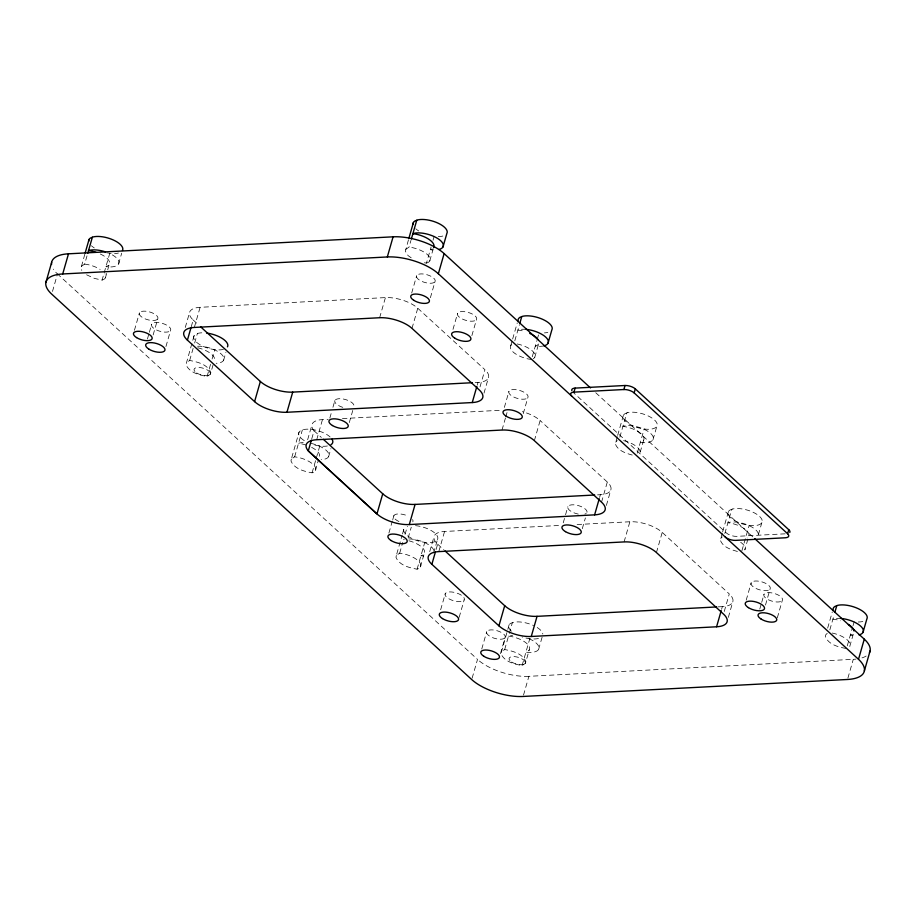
<?xml version="1.0" encoding="UTF-8"?>
<svg xmlns="http://www.w3.org/2000/svg" width="916" height="916" viewBox="0 0 916 916"><rect width="100%" height="100%" fill="white"/><g stroke="black" fill="none" stroke-linecap="round" stroke-linejoin="round"><path stroke-width="0.69" stroke-dasharray="4.58 3.44" d="M84.799 254.27L80.974 268.239L81.776 270.369M194.032 335.863L185.982 364.602C189.291 372.617 199.299 375.056 207.085 376.453L210.405 374.197L213.096 364.797M210.405 374.197L210.76 372.32C207.417 364.328 197.387 361.877 189.658 360.469L186.337 362.725M291.334 459.076L290.979 460.966C294.288 468.981 304.307 471.419 312.081 472.816L313.913 472.072A17.656 7.317 16 0 0 297.826 457.313L294.654 456.821L291.334 459.076L299.04 432.215M408.41 239.969L405.364 251.259L408.089 255.621L411.856 258.266M396.342 555.44L395.987 557.329C399.296 565.344 409.315 567.783 417.089 569.18L418.921 568.435A17.656 7.317 16 0 0 402.822 553.665L399.662 553.184L396.342 555.44L402.113 535.299M509.044 624.941L500.983 653.68C504.304 661.707 514.311 664.146 522.097 665.543L525.418 663.287L529.265 649.856M525.418 663.287L525.773 661.398C522.429 653.417 512.399 650.967 504.67 649.547L501.35 651.803M617.269 436.714L615.369 443.974C617.842 450.764 625.868 453.214 632.2 455.046M722.266 533.078L720.377 540.337C723.045 547.493 731.644 549.84 738.319 551.707M52.487 291.437L57.49 273.976A38.38 15.916 16 0 1 53.334 269.132M81.329 266.361L84.65 264.106L87.73 253.354M86.585 274.789L94.463 278.418L102.077 280.101L109.783 253.24M105.397 277.846L107.321 271.125M107.71 269.785L109.256 264.415M118.611 263.923L121.691 253.182M134.434 330.275L139.438 312.814M147.43 338.989L148.976 333.607M149.365 332.268L151.667 324.207M153.132 334.958L157.758 318.837A9.675 4.008 16 0 0 145.713 311.211A9.675 4.008 16 0 0 142.323 317.428A9.675 4.008 16 0 0 157.758 318.837M165.945 346.534L170.559 330.424A9.984 4.133 16 0 0 158.147 322.558A9.984 4.133 16 0 0 154.644 328.97A9.984 4.133 16 0 0 170.559 330.424M185.272 327.459L189.509 312.677M191.261 326.714L193.184 319.993A24.16 10.019 16 0 1 200.112 307.307L385.418 297.597A24.16 10.019 16 0 1 417.765 308.234L484.942 369.72L479.171 389.861M194.329 327.447L200.112 307.307M189.658 360.469L193.505 347.038M194.661 343.008L197.352 333.607M207.085 376.453L210.932 363.022M212.088 359.003L214.779 349.591M223.607 360.286L225.92 352.225M294.654 456.821L302.36 429.959M307.639 439.749L311.875 424.978M311.761 438.821L314.062 430.76A24.16 10.019 16 0 1 322.478 419.597L328.18 419.299M316.707 439.749L322.478 419.597M312.081 472.816L315.94 459.385M316.318 458.046L319.787 445.955M329.852 418.04L331.386 412.669M332.932 407.299L334.855 400.578A9.984 4.133 16 0 1 345.973 399.674A9.984 4.133 16 0 1 353.908 406.452M315.402 470.561L318.493 459.821M328.615 456.637L330.928 448.588M349.294 422.574L352.763 410.483M379.636 317.738L385.418 297.597M405.719 249.37L409.04 247.114L410.963 240.404M411.696 293.028L416.7 275.579M424.36 262.789L426.467 263.11L431.093 246.988M433.016 240.278L434.173 236.248M429.787 260.854L433.646 247.423M411.994 328.375L417.765 308.234M430.394 297.711L435.02 281.601A9.675 4.008 16 0 0 422.974 273.964A9.675 4.008 16 0 0 419.585 280.193A9.675 4.008 16 0 0 435.02 281.601M388.888 533.089L392.357 521.009M392.746 519.67L393.903 515.639M452.985 329.394L457.611 313.283M402.502 533.948L404.048 528.578M399.662 553.184L402.742 542.444M405.055 534.383L407.368 526.322M408.17 537.967L411.25 527.215M471.877 335.611L476.503 319.489A9.984 4.133 16 0 0 464.08 311.623A9.984 4.133 16 0 0 460.576 318.047A9.984 4.133 16 0 0 476.503 319.489M417.089 569.18L424.795 542.318M420.41 566.924L424.257 553.493M477.247 385.098L478.015 382.419A24.16 10.019 16 0 0 484.942 369.72M429.73 551.627L433.966 536.856M433.623 553.001L437.47 539.57M436.096 549.543L437.642 544.161A24.16 10.019 16 0 1 444.569 531.475L561.451 525.349M484.003 393.147L488.629 377.037M438.787 551.615L444.569 531.475M510.727 345.733L512.262 340.363M512.651 339.012L517.265 322.901M514.815 340.786L519.441 324.676M440.653 609.77L445.279 593.648M504.361 407.414L508.987 391.292M502.014 430.039L505.472 417.948M505.861 416.608L507.017 412.578M532.242 356.782L536.868 340.672M537.245 339.321L538.791 333.951M459.168 617.327L464.172 599.865A9.984 4.133 16 0 0 451.748 591.988A9.984 4.133 16 0 0 448.245 598.411A9.984 4.133 16 0 0 464.172 599.865M534.795 357.217L538.642 343.786M523.254 413.62L527.879 397.51A9.984 4.133 16 0 0 515.456 389.632A9.984 4.133 16 0 0 511.952 396.055A9.984 4.133 16 0 0 527.879 397.51M534.36 440.676L540.131 420.536A24.16 10.019 16 0 0 522.36 411.673M472.118 678.218L477.511 659.417L57.49 273.976M481.759 649.009L486.762 631.548M500.457 653.68L505.071 637.57A9.675 4.008 16 0 0 493.037 629.945A9.675 4.008 16 0 0 489.648 636.162A9.675 4.008 16 0 0 505.071 637.57M504.67 649.547L508.517 636.116L509.227 635.83A17.656 7.317 16 0 1 512.616 635.338M509.285 633.425L512.365 622.685M522.097 665.543L529.792 638.681M563.237 522.807L565.172 516.097M565.55 514.746L567.863 506.697M523.505 695.118L528.898 676.317L853.288 659.325A38.38 15.916 16 0 0 855.922 659.119M538.619 649.364L542.089 637.273M582.301 528.681L585.381 517.941M599.614 497.399L600.392 494.709A24.16 10.019 16 0 0 607.308 482.022L540.131 420.536M617.647 435.375L623.43 415.234M619.823 437.15L626.75 412.979M601.537 502.163L607.308 482.022M606.369 505.449L610.995 489.327M637.25 453.145L644.177 428.974M643.65 440.149L639.792 453.569A17.656 7.317 16 0 0 623.327 440.573M653.005 439.657L656.852 426.226M624.094 541.917L629.865 521.765A24.16 10.019 16 0 1 662.222 532.402L729.273 593.946L723.503 614.086M656.44 552.554L662.222 532.402M722.655 531.738L728.438 511.597M724.819 533.513L731.758 509.342M721.579 609.323L722.358 606.632A24.16 10.019 16 0 0 729.273 593.946M741.868 550.848L749.185 525.326M747.88 539.192L744.8 549.932A17.656 7.317 16 0 0 739.544 541.505M728.335 617.373L732.96 601.262M761.86 522.589L758.013 536.009A17.656 7.317 16 0 0 749.082 525.601A17.656 7.317 16 0 0 728.609 522.475L727.899 522.773L731.071 523.254A17.656 7.317 16 0 1 747.158 538.013M746.208 600.175L751.212 582.725M759.788 609.083L761.322 603.701M761.711 602.362L764.024 594.301M765.49 605.052L770.104 588.931A9.984 4.133 16 0 0 757.692 581.065A9.984 4.133 16 0 0 754.189 587.488A9.984 4.133 16 0 0 770.104 588.931M777.329 617.785L782.333 600.323A9.675 4.008 16 0 0 770.299 592.698A9.675 4.008 16 0 0 766.898 598.927A9.675 4.008 16 0 0 782.333 600.323M827.663 628.101L832.278 611.98M829.827 629.876L834.064 615.094M847.254 645.86L852.647 627.059M853.025 625.72L854.181 621.689M847.895 678.126L853.288 659.325M615.724 442.096L617.224 440.585M720.732 538.448L722.232 536.936M827.228 633.3L825.74 634.811L825.373 636.7C828.694 644.715 838.701 647.154 846.487 648.551M102.077 280.101L103.909 279.357A17.656 7.317 16 0 0 104.951 273.827M432.146 248.934L430.314 249.679L431.539 249.862A17.656 7.317 16 0 0 435.569 249.965M426.467 263.11L428.299 262.365A17.656 7.317 16 0 0 412.2 247.595L409.04 247.114M403.509 539.753L404.219 539.467M475.164 382.567L478.015 382.419M342.435 418.555L502.082 410.196M597.541 494.858L600.392 494.709M577.126 524.524L629.865 521.765M785.149 533.822L736.659 536.352A7.671 3.183 16 0 1 726.388 532.975L572.924 392.14M718.075 606.861L722.358 606.632M106.611 252.747L111.008 253.423A17.656 7.317 16 0 0 118.427 253.034M84.65 264.106L87.81 264.587A17.656 7.317 16 0 1 100.142 269.418M531.475 359.473L528.303 358.98A17.656 7.317 16 0 1 512.216 344.221M508.517 636.116L511.678 636.597A17.656 7.317 16 0 1 527.765 651.368L525.944 652.112L527.169 652.295A17.656 7.317 16 0 0 538.997 647.727A17.656 7.317 16 0 0 526.563 637.685M193.184 319.993L198.44 324.802M595.766 392.746L753.719 537.703M314.062 430.76L321.344 437.447M437.642 544.161L443.928 549.932M528.898 676.317A38.38 15.916 16 0 1 477.511 659.417M866.17 656.028A38.38 15.916 16 0 1 860.674 658.272M832.22 633.036A17.656 7.317 16 0 1 849.808 646.295L853.655 632.864A17.656 7.317 16 0 1 852.155 634.376L850.334 635.12L851.559 635.303A17.656 7.317 16 0 0 855.59 635.406M841.037 618.449A17.656 7.317 16 0 0 833.617 618.838L832.907 619.124L836.068 619.605A17.656 7.317 16 0 1 840.522 620.808M862.838 621.483A17.656 7.317 16 0 1 855.407 621.872M342.79 407.357A9.984 4.133 16 0 1 334.855 400.578M398.941 521.525A9.984 4.133 16 0 1 394.739 514.781A9.984 4.133 16 0 1 407.746 515.96M412.532 519.578A9.984 4.133 16 0 1 412.795 521.845M586.183 513.464A9.984 4.133 16 0 1 584.843 514.094M578.317 514.105A9.984 4.133 16 0 1 567.737 507.407A9.984 4.133 16 0 1 578.145 505.54A9.984 4.133 16 0 1 586.916 512.559M197.787 347.771A17.656 7.317 16 0 1 214.252 360.767M223.435 349.397A17.656 7.317 16 0 1 216.004 349.786L211.619 349.111A17.656 7.317 16 0 1 195.532 334.351L198.062 333.321A17.656 7.317 16 0 1 204.096 332.829M197.604 346.259A17.656 7.317 16 0 1 221.248 354.034A17.656 7.317 16 0 1 216.187 363.309M408.914 540.772A17.656 7.317 16 0 1 422.768 555.004L420.936 555.749L422.161 555.932A17.656 7.317 16 0 0 426.192 556.035M415.498 525.647A17.656 7.317 16 0 1 437.024 535.562A17.656 7.317 16 0 1 426.02 542.501L421.623 541.837A17.656 7.317 16 0 1 405.536 527.066M408.902 538.952A17.656 7.317 16 0 1 433.978 551.123M538.448 638.475A17.656 7.317 16 0 1 531.017 638.864L526.631 638.2A17.656 7.317 16 0 1 522.177 636.998M511.414 631.193A17.656 7.317 16 0 1 510.544 623.43L513.075 622.399A17.656 7.317 16 0 1 533.547 625.525M537.211 627.506A17.656 7.317 16 0 1 542.833 634.044M306.127 445.073A17.656 7.317 16 0 0 301.673 443.882L298.513 443.39L299.211 443.104A17.656 7.317 16 0 1 306.642 442.714M311.623 447.351A17.656 7.317 16 0 1 319.26 457.13M327.39 445.978A17.656 7.317 16 0 1 321.012 446.149L316.627 445.474A17.656 7.317 16 0 1 312.173 444.271M304.295 440.653A17.656 7.317 16 0 1 300.54 430.715L303.07 429.673A17.656 7.317 16 0 1 330.103 436.966M311.028 443.39A17.656 7.317 16 0 1 328.168 452.63A17.656 7.317 16 0 1 321.195 459.672M517.208 343.958A17.656 7.317 16 0 1 533.295 358.728M543.978 345.836A17.656 7.317 16 0 1 536.547 346.225L535.322 346.042L537.154 345.298A17.656 7.317 16 0 0 538.997 341.897M526.024 329.371A17.656 7.317 16 0 0 518.605 329.76L517.895 330.046L521.055 330.527A17.656 7.317 16 0 1 525.509 331.729M547.825 332.405A17.656 7.317 16 0 1 544.425 332.886M94.291 247.927A17.656 7.317 16 0 1 91.394 245.751M442.817 236.042A17.656 7.317 16 0 1 435.398 236.431M418.681 230.935A17.656 7.317 16 0 1 415.784 228.76M100.313 254.007A17.656 7.317 16 0 1 107.756 265.926L105.924 266.671L107.149 266.854A17.656 7.317 16 0 0 118.931 263.018A17.656 7.317 16 0 0 109.68 253.514M627.46 412.692L624.93 413.723A17.656 7.317 16 0 0 641.017 428.482L645.402 429.157A17.656 7.317 16 0 0 654.493 419.975A17.656 7.317 16 0 0 627.46 412.692M623.601 426.123L622.903 426.409L626.063 426.89A17.656 7.317 16 0 1 642.15 441.649L640.33 442.394L641.555 442.588A17.656 7.317 16 0 0 650.635 433.405A17.656 7.317 16 0 0 623.601 426.123M732.457 509.044L729.926 510.086A17.656 7.317 16 0 0 746.013 524.845L750.41 525.521A17.656 7.317 16 0 0 759.49 516.338A17.656 7.317 16 0 0 732.457 509.044M511.723 662.05A8.45 3.504 16 0 0 525.189 663.276A8.45 3.504 16 0 0 514.689 656.623A8.45 3.504 16 0 0 511.723 662.05M196.711 372.972A8.45 3.504 16 0 0 210.176 374.197A8.45 3.504 16 0 0 199.677 367.534A8.45 3.504 16 0 0 196.711 372.972"/><path stroke-width="1.37" d="M45.869 282.506L51.651 262.365M754.773 538.665L864.28 639.162L858.51 659.314A38.38 15.916 16 0 1 847.506 679.477L523.116 696.458A38.38 15.916 16 0 1 471.729 679.569L51.72 294.128A38.38 15.916 16 0 1 62.712 273.964L68.494 253.812L393.09 236.82A38.128 15.812 16 0 1 444.134 253.595L590.499 387.915M85.177 252.931L89.035 239.5M87.73 253.354L92.356 237.244M187.414 340.145A24.16 10.019 16 0 1 194.329 327.447L379.636 317.738A24.16 10.019 16 0 1 411.994 328.375L479.171 389.861A24.16 10.019 16 0 1 472.244 402.559L286.937 412.269A24.16 10.019 16 0 1 254.591 401.62L187.414 340.145L190.871 328.054M254.591 401.62L260.362 381.48L200.535 326.726M286.937 412.269L292.719 392.117L472.312 382.716M311.371 440.161L308.291 450.901L376.957 513.922A24.16 10.019 16 0 0 409.303 524.559L594.61 514.861A24.16 10.019 16 0 0 601.537 502.163L534.36 440.676A24.16 10.019 16 0 0 502.014 430.039L316.707 439.749A24.16 10.019 16 0 0 308.291 450.901L376.957 513.922L382.739 493.781L323.428 439.359M62.712 273.964L387.319 256.961L393.09 236.82M408.799 238.629L413.425 222.508M411.353 239.053L416.746 220.252M443 246.931L446.848 233.5A17.656 7.317 16 0 0 437.917 223.092A17.656 7.317 16 0 0 417.444 219.966L414.914 220.996A17.656 7.317 16 0 0 413.07 224.397M858.51 659.314L438.352 273.747L444.134 253.595M409.303 524.559L415.085 504.418L594.69 495.006M472.244 402.559L476.858 386.449M431.871 564.313A24.16 10.019 16 0 1 438.787 551.615L624.094 541.917A24.16 10.019 16 0 1 656.44 552.554L723.503 614.086A24.16 10.019 16 0 1 716.575 626.784L531.269 636.483A24.16 10.019 16 0 1 498.922 625.846L431.871 564.313L435.329 552.222M519.819 323.337L521.742 316.615M547.997 343.294L551.856 329.863A17.656 7.317 16 0 0 542.925 319.455A17.656 7.317 16 0 0 522.452 316.329L519.922 317.36A17.656 7.317 16 0 0 518.067 320.76M498.922 625.846L504.705 605.705L444.981 550.894M571.767 396.17A7.671 3.183 16 0 1 573.966 392.14L575.122 388.109L625.021 385.499A7.671 3.183 16 0 1 635.303 388.876L788.768 529.711A7.671 3.183 16 0 1 789.798 532.425M531.269 636.483L537.051 616.342L716.655 606.942M573.966 392.14L623.865 389.529L625.021 385.499M594.61 514.861L599.236 498.739M725.232 537.005A7.671 3.183 16 0 0 735.514 540.383L785.413 537.772A7.671 3.183 16 0 0 787.611 533.742L634.147 392.907L635.303 388.876M716.575 626.784L721.201 610.663M787.611 533.742L788.768 529.711M834.831 612.415L836.755 605.694M863.009 632.372L866.868 618.941A17.656 7.317 16 0 0 857.937 608.533A17.656 7.317 16 0 0 837.464 605.407L834.934 606.438A17.656 7.317 16 0 0 833.079 609.838M864.349 670.924L870.131 650.784M51.571 264.495A38.38 15.916 16 0 1 68.494 253.812M387.319 256.961A38.128 15.812 16 0 1 438.352 273.747M864.28 639.162A38.38 15.916 16 0 1 869.421 652.742M841.037 618.449A17.656 7.317 16 0 1 860.651 626.132A17.656 7.317 16 0 1 858.99 634.914M848.399 624.437A17.656 7.317 16 0 1 854.01 630.975M537.051 616.342A24.16 10.019 16 0 1 504.705 605.705M415.085 504.418A24.16 10.019 16 0 1 382.739 493.781M292.719 392.117A24.16 10.019 16 0 1 260.362 381.48M206.558 333.046A17.656 7.317 16 0 1 227.466 346.855M332.016 439.199A17.656 7.317 16 0 1 330.974 444.718M526.024 329.371A17.656 7.317 16 0 1 545.638 337.042A17.656 7.317 16 0 1 543.978 345.836M529.711 333.378A17.656 7.317 16 0 1 538.196 339.767M433.646 247.423A17.656 7.317 16 0 0 416.059 234.164L412.887 233.683L413.597 233.397A17.656 7.317 16 0 1 437.733 238.504A17.656 7.317 16 0 1 438.97 249.473M88.68 241.389A17.656 7.317 16 0 1 90.524 237.988L93.054 236.958A17.656 7.317 16 0 1 113.527 240.084A17.656 7.317 16 0 1 122.458 250.492M96.111 252.358A17.656 7.317 16 0 0 91.669 251.156L88.497 250.675L89.207 250.389A17.656 7.317 16 0 1 105.466 251.866M623.865 389.529A7.671 3.183 16 0 1 634.147 392.907M571.847 390.697A7.671 3.183 16 0 1 575.122 388.109M761.127 619.067A9.675 4.008 16 0 0 776.562 620.476A9.675 4.008 16 0 0 764.517 612.838A9.675 4.008 16 0 0 761.127 619.067M483.866 656.314A9.675 4.008 16 0 0 499.3 657.711A9.675 4.008 16 0 0 487.266 650.085A9.675 4.008 16 0 0 483.866 656.314M454.805 338.187A9.984 4.133 16 0 0 470.721 339.641A9.984 4.133 16 0 0 458.298 331.764A9.984 4.133 16 0 0 454.805 338.187M565.47 531.635A9.984 4.133 16 0 0 581.145 532.711A9.984 4.133 16 0 0 568.229 524.971A9.984 4.133 16 0 0 565.47 531.635M148.861 349.122A9.984 4.133 16 0 0 164.788 350.565A9.984 4.133 16 0 0 152.365 342.699A9.984 4.133 16 0 0 148.861 349.122M391.098 540.543A9.984 4.133 16 0 0 407.013 541.997A9.984 4.133 16 0 0 394.59 534.12A9.984 4.133 16 0 0 391.098 540.543M136.541 337.58A9.675 4.008 16 0 0 151.976 338.989A9.675 4.008 16 0 0 139.942 331.352A9.675 4.008 16 0 0 136.541 337.58M413.803 300.334A9.675 4.008 16 0 0 429.238 301.742A9.675 4.008 16 0 0 417.204 294.116A9.675 4.008 16 0 0 413.803 300.334M748.406 607.629A9.984 4.133 16 0 0 764.333 609.083A9.984 4.133 16 0 0 751.91 601.205A9.984 4.133 16 0 0 748.406 607.629M506.182 416.207A9.984 4.133 16 0 0 522.097 417.65A9.984 4.133 16 0 0 509.685 409.784A9.984 4.133 16 0 0 506.182 416.207M442.474 618.563A9.984 4.133 16 0 0 458.389 620.006A9.984 4.133 16 0 0 445.978 612.14A9.984 4.133 16 0 0 442.474 618.563M332.462 425.528A9.984 4.133 16 0 0 348.137 426.593A9.984 4.133 16 0 0 335.222 418.864A9.984 4.133 16 0 0 332.462 425.528"/></g></svg>
